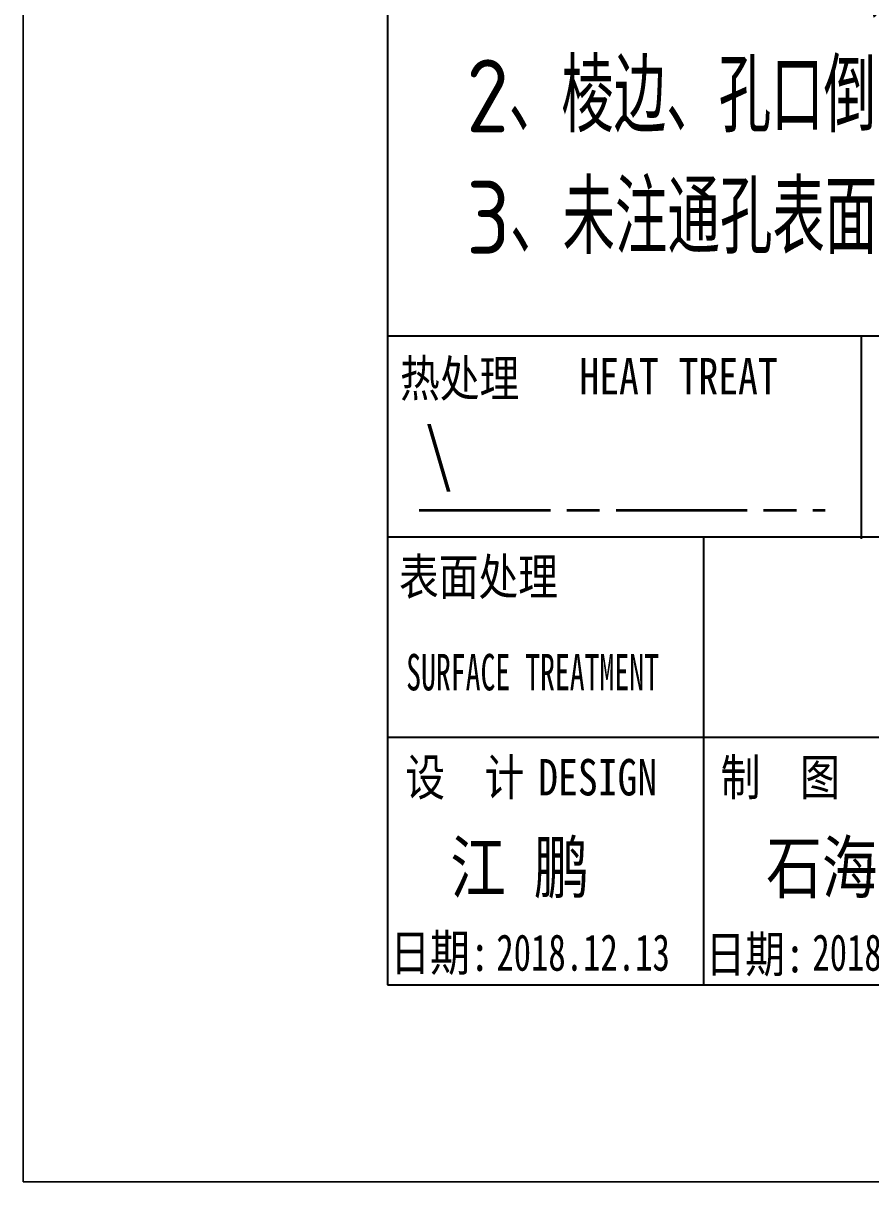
# Model space of a CAD drawing. Header units: millimetres. Extents: x -47800 to 104182, y -50696 to 46579.
# Drawn here: x -47263.2 to -47205, y 45954.6 to 46034.1 of the extents above; entities that cross this region are included whole.
import ezdxf
from ezdxf.enums import TextEntityAlignment as Align

# ---------------------------------------------------------------- set-up
doc = ezdxf.new("R2010")
doc.units = ezdxf.units.MM
doc.header["$LTSCALE"] = 0.5
doc.linetypes.add('AM_ISO08W050x2', pattern=[9, 6, -0.75, 1.5, -0.75])
doc.layers.add('图\\M+19E79\\M+195B6\\M+18E9A', color=7, linetype='Continuous')
for name, color, linetype, lineweight in [('图框', 7, 'Continuous', 18), ('标注线', 3, 'Continuous', 18), ('热处理', 7, 'Continuous', 20), ('粗点划线', 6, 'AM_ISO08W050x2', 35)]:
    doc.layers.add(name, color=color, linetype=linetype, lineweight=lineweight)
doc.layers.add('打印', color=7, linetype='Continuous', lineweight=15, plot=False)
doc.layers.add('打印-禁用', color=7, linetype='Continuous', lineweight=15, plot=False)
doc.styles.add('国标', font='simfang.ttf', dxfattribs={"width": 0.8})
doc.styles.add('机械长仿宋', font='gbenor.shx', dxfattribs={"height": 1, "bigfont": 'gbcbig.shx'})

# ---------------------------------------------------------------- blocks, each defined once
blk = doc.blocks.new('GZDEH零件A4图框V01版')
at = {"layer": '图\\M+19E79\\M+195B6\\M+18E9A', "linetype": 'Continuous'}
for p, q in [((25, 292), (25, 13.5)), ((25, 13.5), (205, 13.5))]:
    blk.add_line(p, q, dxfattribs=at)
at = {"layer": '图\\M+19E79\\M+195B6\\M+18E9A', "color": 9}
for p, q in [((205, 58), (25, 58)), ((57.5, 58), (57.5, 44.108)), ((25, 44.25), (205, 44.25)), ((46.68, 44.25), (46.68, 30.5)), ((25, 30.5), (205, 30.5)), ((46.68, 30.5), (46.68, 13.5)), ((46.68, 30.5), (46.68, 13.5))]:
    blk.add_line(p, q, dxfattribs=at)
at = {"layer": '打印-禁用', "linetype": 'Continuous'}
for p, q in [((0, 297), (0, 0)), ((0, 0), (210, 0))]:
    blk.add_line(p, q, dxfattribs=at)
at = {"layer": '图\\M+19E79\\M+195B6\\M+18E9A', "color": 9, "style": '国标'}
for s, width, p in [('热处理', 0.8, (25.859, 53.855)), ('表面处理', 0.8, (25.784, 40.253)), ('SURFACE TREATMENT', 0.6, (26.278, 33.709)), (' DESIGN', 0.8, (33.978, 26.501))]:
    blk.add_text(s, height=2.5, dxfattribs=dict(at, width=width)).set_placement(p)
at = {"layer": '图\\M+19E79\\M+195B6\\M+18E9A', "color": 9, "style": '国标', "width": 0.8}
for s, p in [('HEAT TREAT', (44.964, 54.005)), ('设  计', (30.303, 26.501)), ('制  图', (51.941, 26.501)), ('日期:', (28.597, 14.462)), ('日期:', (50.223, 14.365))]:
    blk.add_text(s, height=2.5, dxfattribs=at).set_placement(p, align=Align.CENTER)
blk = doc.blocks.new('DEH A4')
at = {"layer": '图框'}
blk.add_blockref('GZDEH零件A4图框V01版', (0, 0), dxfattribs=at)

msp = doc.modelspace()

# ---------------------------------------------------------------- linework, layer by layer
at = {"layer": '打印'}
msp.add_lwpolyline([(-47263.157, 46251.622), (-47053.156, 46251.622), (-47053.156, 45954.622), (-47263.157, 45954.622)], close=True, dxfattribs=at)
at = {"layer": '粗点划线', "linetype": 'AM_ISO08W050x2', "ltscale": 3}
msp.add_line((-47235.982, 46000.693), (-47208.121, 46000.693), dxfattribs=at)

# ---------------------------------------------------------------- block references
at = {"layer": '图框'}
msp.add_blockref('DEH A4', (-47263.157, 45954.622), dxfattribs=at)

# ---------------------------------------------------------------- texts
at = {"layer": '图\\M+19E79\\M+195B6\\M+18E9A', "color": 3, "style": '国标'}
for s, height, width, p in [('江 鹏', 3.5, 0.8, (-47233.858, 45974.438)), ('石海波', 3.5, 0.8, (-47212.178, 45974.438)), ('2018.12.13', 2.5, 0.7, (-47230.693, 45969.102)), ('2018.12.16', 2.5, 0.7, (-47209.013, 45969.102))]:
    msp.add_text(s, height=height, dxfattribs=dict(at, width=width)).set_placement(p)
at = {"layer": '标注线', "color": 2, "insert": (-47232.748, 46018.27), "char_height": 5, "width": 114.82461, "attachment_point": 7, "style": '机械长仿宋'}
msp.add_mtext('\\A2;技术要求\\P1、去飞边、毛刺；\\P2、棱边、孔口倒角C0.5；\\P3、未注通孔表面粗糙度Ra12.5。', dxfattribs=at)
at = {"layer": '热处理', "color": 3, "style": '国标', "width": 0.8}
msp.add_text('\\', height=3.5, dxfattribs=at).set_placement((-47235.588, 46002.815))

doc.saveas('drawing.dxf')
